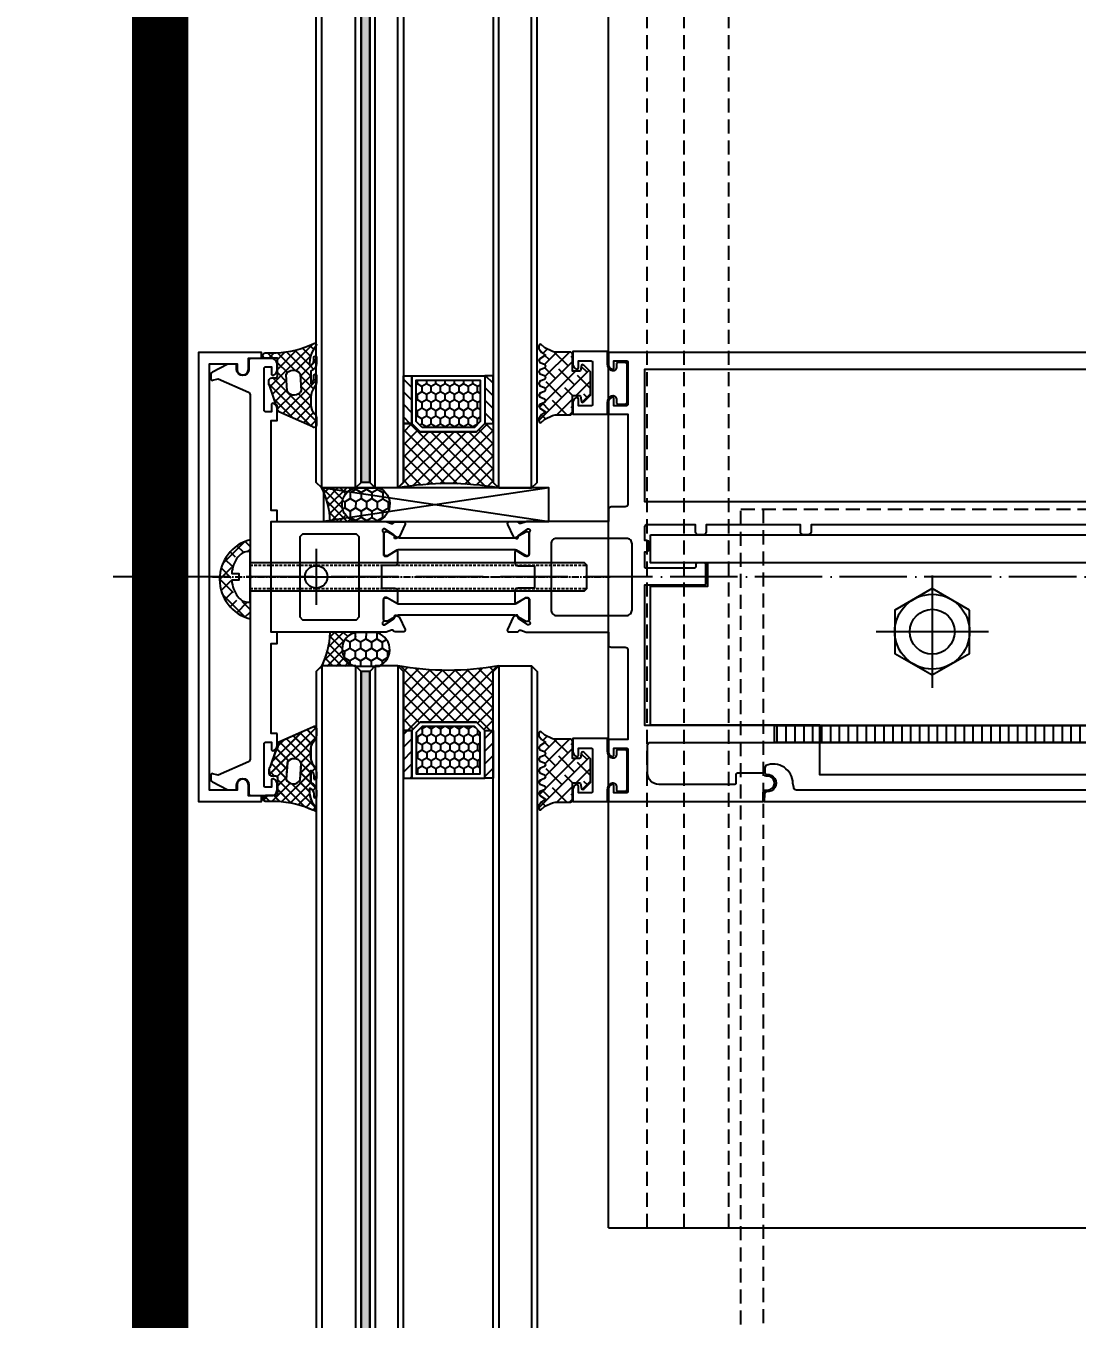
# Model space of a CAD drawing. Header units: millimetres. Extents: x 0 to 119933, y -45162 to 41221.
# Drawn here: x 11222.3 to 11409.6, y 1396.4 to 1626.9 of the extents above; entities that cross this region are included whole.
import ezdxf
from ezdxf import colors
from ezdxf.entities.mleader import LeaderData, LeaderLine
from ezdxf.math import Vec2, Vec3

# ---------------------------------------------------------------- set-up
doc = ezdxf.new("R2010")
doc.units = ezdxf.units.MM
for name, pattern in [('ACAD_ISO04W100', [30, 24, -3, 0, -3]), ('CENTER', [2, 1.25, -0.25, 0.25, -0.25]), ('CONTINOUS', [0]), ('DASHED', [0.75, 0.5, -0.25]), ('HIDDEN', [0.375, 0.25, -0.125])]:
    doc.linetypes.add(name, pattern=pattern)
doc.layers.get('DEFPOINTS').update_dxf_attribs({"color": 166})
for name, color, linetype in [('Alum', 4, 'Continuous'), ('F-Alum', 4, 'Continuous'), ('F-Bolt', 32, 'Continuous'), ('F-center', 6, 'ACAD_ISO04W100'), ('F-dim', 1, 'Continuous'), ('F-Glass', 5, 'Continuous'), ('F-Glazing', 8, 'Continuous'), ('F-hatch', 8, 'Continuous'), ('F-Misc', 8, 'Continuous'), ('F_MISC', 8, 'Continuous'), ('GASK', 8, 'Continuous'), ('gasket', 1, 'Continuous'), ('GLAZING', 8, 'Continuous'), ('Hatch', 8, 'Continuous'), ('PJ', 4, 'Continuous'), ('POCHET', 8, 'Continuous'), ('TC', 4, 'Continuous')]:
    doc.layers.add(name, color=color, linetype=linetype)
doc.styles.get("Standard").update_dxf_attribs({"font": 'arial.ttf'})
pattern_1 = [(315, (-29668.6428, -4938.3913), (0.78526217, 0.78526217), []), (45, (-29668.6428, -4938.3913), (-0.78526217, 0.78526217), [])]
pattern_2 = [(269.7972925, (-58569.2585, 4207.9366), (0.955846372, -1.669184755), [1.11052841, -2.22105682]), (29.7972925, (-58569.2585, 4207.9366), (0.967633215, 1.662379618), [1.11052841, -2.22105682]), (329.7972925, (-58569.2585, 4207.9366), (1.923479588, -0.006805137), [-2.22105682, 1.11052841])]
pattern_3 = [(45, (0, 4), (-1.12253, 1.12253), []), (135, (0, 4), (-1.12253, -1.12253), [])]
pattern_4 = [(45, (0, 4), (-1.12253, 1.12253), [])]
pattern_5 = [(45, (0, 4), (-1.12253, 1.12253), [])]
pattern_6 = [(90, (-75213.3878, 13891.4316), (-1.5875, 1e-15), [])]

# ---------------------------------------------------------------- blocks, each defined once
blk = doc.blocks.new('A$C5F9D03C6')
at = {"layer": 'F-hatch'}
h = blk.add_hatch(dxfattribs=at)
h.set_pattern_fill('ANSI37', color=256, scale=10)
h.set_pattern_definition([(45, (0, 0), (-0.88388, 0.88388), []), (135, (0, 0), (-0.88388, -0.88388), [])])
h.paths.add_polyline_path([(4.54, 4.32, 0.880205), (4.09, 4.71, -0.102842), (-2.58, 3.08), (-4.55, 3.08, 0.921239), (-4.46, 2.09), (-2.37, 2.09), (-2.37, -1.11, -0.414214), (-2.67, -1.41), (-3.38, -1.41, 0.399666), (-3.88, -1.89), (-3.89, -2.51, 0.21192), (-3.75, -2.89), (-2.63, -6.06, -0.198912), (-2.33, -6.77), (-2.33, -7.04, 0.257978), (-2.1, -7.46), (3.93, -10.11, 0.720286), (4.59, -9.82), (4.59, -8.72, 0.171573), (4.26, -7.78, -0.205701), (3.59, -6.25), (3.59, -4.86, -0.171573), (4.26, -2.98, 0.171573), (4.59, -2.03), (4.59, -1.01, 1), (4.09, -1.01), (4.09, -1.52, -0.267949), (3.59, -2.38), (3.59, -0.2, 0.317837), (4.59, 1.22), (4.59, 2.24, 1), (4.09, 2.24), (4.09, 1.73, -0.327538), (3.39, 0.78, -0.209783)])
h.paths.add_polyline_path([(1.67, -0.7), (1.88, -3.69, -0.600349), (-0.62, -3.79), (-0.83, -0.8, -0.600349)], flags=16)
at = {"layer": 'GLAZING'}
for points in [[(4.26, -7.78, -0.171573), (4.59, -8.72), (4.59, -9.82, -0.720286), (3.93, -10.11), (-2.1, -7.46, -0.257978), (-2.33, -7.04), (-2.33, -6.77, 0.198912), (-2.63, -6.06), (-3.75, -2.89, -0.21192), (-3.89, -2.51), (-3.88, -1.89, -0.399666), (-3.38, -1.41), (-2.67, -1.41, 0.414214), (-2.37, -1.11), (-2.37, 2.09), (-4.46, 2.09, -0.921239), (-4.55, 3.08), (-2.58, 3.08, 0.102842), (4.09, 4.71, -0.880205), (4.54, 4.32, 0.209783), (3.39, 0.78, 0.327538), (4.09, 1.73), (4.09, 2.24, -1), (4.59, 2.24), (4.59, 1.22, -0.317837), (3.59, -0.2), (3.59, -2.38, 0.267949), (4.09, -1.52), (4.09, -1.01, -1), (4.59, -1.01), (4.59, -2.03, -0.171573), (4.26, -2.98, 0.171573), (3.59, -4.86), (3.59, -6.25, 0.205701)], [(-0.62, -3.79), (-0.83, -0.8, -0.600349), (1.67, -0.7), (1.88, -3.69, -0.600349)]]:
    blk.add_lwpolyline(points, format="xyb", close=True, dxfattribs=at)
blk = doc.blocks.new('*U18')
at = {"layer": 'GASK'}
blk.add_lwpolyline([(0, -5.98), (0, 0), (-40.18, 0), (-40.18, -5.98)], close=True, dxfattribs=at)
for points in [[(0, -5.98), (-40.18, 0)], [(-40.18, -5.98), (0, 0)]]:
    blk.add_lwpolyline(points, dxfattribs=at)
blk = doc.blocks.new('*U396')
at = {"linetype": 'Continuous'}
blk.add_hatch(color=4, dxfattribs=at).paths.add_polyline_path([(0.22, 17.52), (917.46, 17.52), (917.46, 16), (0.22, 16)])
at = {"layer": 'TC'}
h = blk.add_hatch(dxfattribs=at)
h.set_pattern_fill('ANSI37', color=256, scale=0.5, style=0)
h.set_pattern_definition(pattern_3)
edge = h.paths.add_edge_path()
edge.add_line((9.22, 4), (9.22, -3))
edge.add_line((9.22, -3), (10.72, -4.5))
edge.add_line((10.72, -4.5), (10.72, -6))
edge.add_line((10.72, -6), (0.22, -6))
edge.add_line((0.22, -6), (-0.78, -7))
edge.add_arc((-52.52, 2), 52.52, 350.1322, 369.8678)
edge.add_line((-0.78, 11), (0.22, 10))
edge.add_line((0.22, 10), (10.72, 10))
edge.add_line((10.72, 10), (10.72, 8.5))
edge.add_line((10.72, 8.5), (9.22, 7))
edge.add_line((9.22, 7), (9.22, 4))
h = blk.add_hatch(dxfattribs=at)
h.set_pattern_fill('ANSI31', color=256, scale=0.5, style=0)
h.set_pattern_definition(pattern_4)
h.paths.add_polyline_path([(19.22, 8.5), (10.72, 8.5), (10.72, 10), (19.22, 10)])
h = blk.add_hatch(dxfattribs=at)
h.set_pattern_fill('ANSI31', color=256, scale=0.5, style=0)
h.set_pattern_definition(pattern_5)
h.paths.add_polyline_path([(19.22, 8.5), (10.72, 8.5), (10.72, 10), (19.22, 10)])
h = blk.add_hatch(dxfattribs=at)
h.set_pattern_fill('HONEY', color=256, scale=0.3, style=0)
h.set_pattern_definition([(0, (0, 4), (1.42875, 0.82489), [0.9525, -1.905]), (120, (0, 4), (-1.42875, 0.82489), [0.9525, -1.905]), (60, (0, 4), (2e-07, 1.649778), [-1.905, 0.9525])])
h.paths.add_polyline_path([(10.02, 6.67), (11.05, 7.7), (18.42, 7.7), (18.42, -3.7), (11.05, -3.7), (10.02, -2.67)])
h = blk.add_hatch(dxfattribs=at)
h.set_pattern_fill('ANSI31', color=256, scale=0.5, style=0)
h.paths.add_polyline_path([(19.22, -4.5), (10.72, -4.5), (10.72, -6), (19.22, -6)])
at = {"color": 4, "linetype": 'Continuous'}
blk.add_lwpolyline([(0.22, 17.52), (917.46, 17.52), (917.46, 16), (0.22, 16)], close=True, dxfattribs=at)
at = {"layer": 'F-Glass'}
for points in [[(917.46, 17.52), (0.22, 17.52), (-0.78, 18.52), (-0.78, 24.52), (0.22, 25.52), (917.46, 25.52)], [(917.46, 10), (0.22, 10), (-0.78, 11), (-0.78, 15), (0.22, 16), (917.46, 16)], [(917.46, -6), (0.22, -6), (-0.78, -7), (-0.78, -12.83), (0.22, -13.83), (917.46, -13.83)]]:
    blk.add_lwpolyline(points, dxfattribs=at)
at = {"layer": 'PJ'}
blk.add_lwpolyline([(9.22, 4), (9.22, -3), (10.72, -4.5), (10.72, -6), (0.22, -6), (-0.78, -7, 0.086326), (-0.78, 11), (0.22, 10), (10.72, 10), (10.72, 8.5), (9.22, 7)], format="xyb", close=True, dxfattribs=at)
for points in [[(19.22, 8.5), (10.72, 8.5), (10.72, 10), (19.22, 10)], [(19.22, 8.5), (10.72, 8.5), (10.72, 10), (19.22, 10)], [(19.22, -4.5), (10.72, -4.5), (10.72, -6), (19.22, -6)]]:
    blk.add_lwpolyline(points, close=True, dxfattribs=at)
at = {"layer": 'PJ', "ltscale": 3}
for points in [[(9.22, 7), (10.72, 8.5), (19.22, 8.5), (19.22, -4.5), (10.72, -4.5), (9.22, -3)], [(10.02, 6.67), (11.05, 7.7), (18.42, 7.7), (18.42, -3.7), (11.05, -3.7), (10.02, -2.67)]]:
    blk.add_lwpolyline(points, close=True, dxfattribs=at)
at = {"layer": 'TC', "color": 9, "linetype": 'Continuous'}
for p, q in [((-0.78, 24.52), (917.46, 24.52)), ((-0.78, 18.52), (917.46, 18.52)), ((-0.78, 15), (917.46, 15)), ((-0.78, 11), (917.46, 11)), ((-0.78, -7), (917.46, -7)), ((-0.78, -12.83), (917.46, -12.83))]:
    blk.add_line(p, q, dxfattribs=at)
blk = doc.blocks.new('*U23')
at = {"linetype": 'Continuous'}
blk.add_hatch(color=4, dxfattribs=at).paths.add_polyline_path([(0.22, 17.52), (669.91, 17.52), (669.91, 16), (0.22, 16)])
at = {"layer": 'TC'}
h = blk.add_hatch(dxfattribs=at)
h.set_pattern_fill('ANSI37', color=256, scale=0.5, style=0)
h.set_pattern_definition(pattern_3)
edge = h.paths.add_edge_path()
edge.add_line((9.22, 4), (9.22, -3))
edge.add_line((9.22, -3), (10.72, -4.5))
edge.add_line((10.72, -4.5), (10.72, -6))
edge.add_line((10.72, -6), (0.22, -6))
edge.add_line((0.22, -6), (-0.78, -7))
edge.add_arc((-52.52, 2), 52.52, 350.1322, 369.8678)
edge.add_line((-0.78, 11), (0.22, 10))
edge.add_line((0.22, 10), (10.72, 10))
edge.add_line((10.72, 10), (10.72, 8.5))
edge.add_line((10.72, 8.5), (9.22, 7))
edge.add_line((9.22, 7), (9.22, 4))
h = blk.add_hatch(dxfattribs=at)
h.set_pattern_fill('ANSI31', color=256, scale=0.5, style=0)
h.set_pattern_definition(pattern_4)
h.paths.add_polyline_path([(19.22, 8.5), (10.72, 8.5), (10.72, 10), (19.22, 10)])
h = blk.add_hatch(dxfattribs=at)
h.set_pattern_fill('ANSI31', color=256, scale=0.5, style=0)
h.set_pattern_definition(pattern_5)
h.paths.add_polyline_path([(19.22, 8.5), (10.72, 8.5), (10.72, 10), (19.22, 10)])
h = blk.add_hatch(dxfattribs=at)
h.set_pattern_fill('HONEY', color=256, scale=0.3, style=0)
h.set_pattern_definition([(0, (0, 4), (1.42875, 0.82489), [0.9525, -1.905]), (120, (0, 4), (-1.42875, 0.82489), [0.9525, -1.905]), (60, (0, 4), (2e-07, 1.649778), [-1.905, 0.9525])])
h.paths.add_polyline_path([(10.02, 6.67), (11.05, 7.7), (18.42, 7.7), (18.42, -3.7), (11.05, -3.7), (10.02, -2.67)])
h = blk.add_hatch(dxfattribs=at)
h.set_pattern_fill('ANSI31', color=256, scale=0.5, style=0)
h.paths.add_polyline_path([(19.22, -4.5), (10.72, -4.5), (10.72, -6), (19.22, -6)])
at = {"color": 4, "linetype": 'Continuous'}
blk.add_lwpolyline([(0.22, 17.52), (669.91, 17.52), (669.91, 16), (0.22, 16)], close=True, dxfattribs=at)
at = {"layer": 'F-Glass'}
for points in [[(669.91, 17.52), (0.22, 17.52), (-0.78, 18.52), (-0.78, 24.52), (0.22, 25.52), (669.91, 25.52)], [(669.91, 10), (0.22, 10), (-0.78, 11), (-0.78, 15), (0.22, 16), (669.91, 16)], [(669.91, -6), (0.22, -6), (-0.78, -7), (-0.78, -12.83), (0.22, -13.83), (669.91, -13.83)]]:
    blk.add_lwpolyline(points, dxfattribs=at)
at = {"layer": 'PJ'}
blk.add_lwpolyline([(9.22, 4), (9.22, -3), (10.72, -4.5), (10.72, -6), (0.22, -6), (-0.78, -7, 0.086326), (-0.78, 11), (0.22, 10), (10.72, 10), (10.72, 8.5), (9.22, 7)], format="xyb", close=True, dxfattribs=at)
for points in [[(19.22, 8.5), (10.72, 8.5), (10.72, 10), (19.22, 10)], [(19.22, 8.5), (10.72, 8.5), (10.72, 10), (19.22, 10)], [(19.22, -4.5), (10.72, -4.5), (10.72, -6), (19.22, -6)]]:
    blk.add_lwpolyline(points, close=True, dxfattribs=at)
at = {"layer": 'PJ', "ltscale": 3}
for points in [[(9.22, 7), (10.72, 8.5), (19.22, 8.5), (19.22, -4.5), (10.72, -4.5), (9.22, -3)], [(10.02, 6.67), (11.05, 7.7), (18.42, 7.7), (18.42, -3.7), (11.05, -3.7), (10.02, -2.67)]]:
    blk.add_lwpolyline(points, close=True, dxfattribs=at)
at = {"layer": 'TC', "color": 9, "linetype": 'Continuous'}
for p, q in [((-0.78, 24.52), (669.91, 24.52)), ((-0.78, 18.52), (669.91, 18.52)), ((-0.78, 15), (669.91, 15)), ((-0.78, 11), (669.91, 11)), ((-0.78, -7), (669.91, -7)), ((-0.78, -12.83), (669.91, -12.83))]:
    blk.add_line(p, q, dxfattribs=at)
blk = doc.blocks.new('A$C7C915CBD')
at = {"layer": 'POCHET', "ltscale": 10}
for p, q in [((0, 10), (0, -10)), ((10, 0, 0), (-10, 0, 0))]:
    blk.add_line(p, q, dxfattribs=at)
at = {"layer": 'POCHET', "ltscale": 10, "elevation": 0}
blk.add_lwpolyline([(6.67, 3.85), (0, 7.7), (-6.67, 3.85), (-6.67, -3.85), (0, -7.7), (6.67, -3.85)], close=True, dxfattribs=at)
at = {"layer": 'POCHET', "ltscale": 10}
for radius in [6.67, 4]:
    blk.add_circle((0, 0, 0), radius, dxfattribs=at)
blk = doc.blocks.new('qertqtwet')
at = {"layer": 'F-Glazing'}
h = blk.add_hatch(dxfattribs=at)
h.set_pattern_fill('ANSI37', color=256, angle=270, style=0)
h.set_pattern_definition([(315, (204.3892, -2914.7208), (1.122532, 1.122532), []), (45, (204.3892, -2914.7208), (-1.122532, 1.122532), [])])
h.paths.add_polyline_path([(-1.77, 4.44), (0, 4.44), (0, 6.64, 0.323429), (-5.41, 0), (-3.4, 0, -0.118516), (-2.43, 4.04, -0.281861)])
h.paths.add_polyline_path([(-3.4, 0), (-5.41, 0, 0.356058), (0, -7.49), (0, -4.44), (-1.77, -4.44, -0.281861), (-2.43, -4.04, -0.118516)])
at = {"color": 8, "linetype": 'CENTER'}
blk.add_line((-6.67, 0), (64.17, 0), dxfattribs=at)
blk.add_line((-6.67, 0), (64.17, 0), dxfattribs=at)
at = {"color": 8, "linetype": 'DASHED'}
for p, q in [((0, 2.08), (60, 2.08)), ((0, 2.08), (60, 2.08)), ((0, -2.08), (60, -2.08)), ((0, -2.08), (60, -2.08))]:
    blk.add_line(p, q, dxfattribs=at)
blk.add_arc((1.89, -0.43, 23464.07), 7.31, 104.9573, 255.0427)
at = {"layer": 'F-Bolt'}
blk.add_lwpolyline([(-2.18, -3.52, 0.209935), (-0.51, -4.5), (0, -4.5), (0, 4.5), (-0.51, 4.5, 0.209935), (-2.18, 3.52, 0.143384), (-3.27, 0.61), (-1.99, 0.61), (-1.99, -0.61), (-3.27, -0.61, 0.143384)], format="xyb", close=True, dxfattribs=at)
blk.add_lwpolyline([(-2.18, -3.52, 0.209935), (-0.51, -4.5), (0, -4.5), (0, 4.5), (-0.51, 4.5, 0.209935), (-2.18, 3.52, 0.143384), (-3.27, 0.61), (-1.99, 0.61), (-1.99, -0.61), (-3.27, -0.61, 0.143384)], format="xyb", close=True, dxfattribs=at)
blk.add_lwpolyline([(0, -2.5), (59.58, -2.5), (60, -2.08), (60, 2.08), (59.58, 2.5), (0, 2.5)], dxfattribs=at)
blk.add_lwpolyline([(0, -2.5), (59.58, -2.5), (60, -2.08), (60, 2.08), (59.58, 2.5), (0, 2.5)], dxfattribs=at)
blk = doc.blocks.new('A$C3FFC0167')
at = {"layer": 'F-dim'}
for p, q in [((0, 5), (0, -5)), ((-5, 0), (5, 0))]:
    blk.add_line(p, q, dxfattribs=at)
blk.add_circle((0, 0), 2, dxfattribs=at)
blk = doc.blocks.new('A$Ccb7f10ee')
at = {"layer": 'Hatch'}
h = blk.add_hatch(dxfattribs=at)
h.set_pattern_fill('ANSI31', color=256, angle=405, style=0)
h.set_pattern_definition(pattern_6)
h.paths.add_polyline_path([(81.64, -26.49), (184.62, -26.49), (184.62, -29.49), (81.64, -29.49)])
h = blk.add_hatch(dxfattribs=at)
h.set_pattern_fill('ANSI31', color=256, angle=405, style=0)
h.set_pattern_definition(pattern_6)
h.paths.add_polyline_path([(81.64, -26.49), (184.62, -26.49), (184.62, -29.49), (81.64, -29.49)])
at = {"layer": 'F-Alum'}
for points in [[(-19, -12.02), (-19, -12.02), (-19, 11.98), (-19, 11.98), (-19, 37.98), (-14.09, 37.98), (-14.09, 36.98, 1), (-12.09, 36.98), (-12.09, 38.98), (-9.78, 38.98), (-9.78, 39.98), (-21, 39.98), (-21, 9.98), (-21, 9.98), (-21, -10.02), (-21, -10.02), (-21, -40.02), (-9.78, -40.02), (-9.78, -39.02), (-12.09, -39.02), (-12.09, -37.02, 1), (-14.09, -37.02), (-14.09, -38.02), (-19, -38.02), (-19, -12.02)], [(261, -29.5, -0.414214), (261.5, -30), (261.5, -31.52), (261.5, -35, -0.414214), (261, -35.5), (260.82, -35.5, 1.018192), (260.72, -38, -0.311961), (261.5, -38.99), (261.5, -40), (264, -40), (264, -6.01), (264, -6.01), (264, 5.99), (264, 5.99), (264, 40), (52.04, 40), (52.04, 37.93, 0.28969), (52.61, 37.03, 0.55076), (53.04, 37.3), (53.04, 38.5), (55.29, 38.5, -0.414214), (55.54, 38.25), (55.54, 30.75, -0.414214), (55.29, 30.5), (53.04, 30.5), (53.04, 31.7, 0.55076), (52.61, 31.97, 0.289689), (52.04, 31.07), (52.04, 29), (55.54, 29), (55.54, 12.98, -0.414214), (55.04, 12.48), (52.54, 12.48, 0.414214), (52.04, 11.98), (52.04, 9.86), (37.56, 9.86, 0.086106), (37.39, 9.83), (36.45, 9.5, -0.359508), (36.1, 9.63, 0.263725), (35.84, 9.78), (34.34, 9.79, 0.087489), (34.23, 9.77, 0.414214), (34.05, 9.38, 0.02182), (34.06, 9.36), (35.06, 7.2, 0.176327), (35.2, 7.06), (35.66, 6.84, 0.198912), (35.82, 6.83, 0.065543), (35.86, 6.85, 0.267949), (35.95, 7.03), (35.94, 7.21, -0.267949), (36.02, 7.39), (37.69, 8.54, -0.520661), (38.09, 8.26, -0.213422), (37.99, 8.04, 0.213422), (37.89, 7.82), (37.89, 3.96, -0.414214), (37.59, 3.66), (37.37, 3.66, -0.137852), (37.22, 3.71), (35.7, 4.63, 0.137852), (35.59, 4.66, 0.414214), (35.39, 4.46), (35.39, 2.5, 0.414214), (35.89, 2), (38.89, 2), (38.89, -2), (35.89, -2, 0.414214), (35.39, -2.5), (35.39, -4.46, 0.414214), (35.59, -4.66, 0.137852), (35.7, -4.63), (37.22, -3.71, -0.137852), (37.37, -3.66), (37.59, -3.66, -0.414214), (37.89, -3.96), (37.89, -7.82, 0.213422), (37.99, -8.04, -0.213422), (38.09, -8.26, -0.520661), (37.69, -8.54), (36.02, -7.39, -0.267949), (35.94, -7.21), (35.95, -7.03, 0.267949), (35.86, -6.85, 0.065543), (35.82, -6.83, 0.198912), (35.66, -6.84), (35.2, -7.06, 0.176327), (35.06, -7.2), (34.06, -9.36, 0.02182), (34.05, -9.38, 0.414214), (34.23, -9.77, 0.087489), (34.34, -9.79), (35.84, -9.78, 0.263725), (36.1, -9.63, -0.359508), (36.45, -9.5), (37.39, -9.83, 0.086106), (37.56, -9.86), (52.04, -9.86), (52.04, -12.02, 0.414214), (52.54, -12.52), (55.04, -12.52, -0.414214), (55.54, -13.02), (55.54, -29), (52.04, -29), (52.04, -31.07, 0.289689), (52.61, -31.97, 0.55076), (53.04, -31.7), (53.04, -30.5), (55.29, -30.5, -0.414214), (55.54, -30.75), (55.54, -38.25, -0.414214), (55.29, -38.5), (53.04, -38.5), (53.04, -37.3, 0.55076), (52.61, -37.03, 0.28969), (52.04, -37.93), (52.04, -40), (79.64, -40), (79.64, -38.49, -0.414214), (80.14, -37.99), (80.31, -37.99, 1.058379), (80.31, -35.49), (80.14, -35.49, -0.414214), (79.64, -34.99), (75.06, -34.99, 0.414214), (74.76, -35.29), (74.76, -36.69, -0.414214), (74.46, -36.99), (61.04, -36.99, -0.414206), (59.04, -34.99), (59.04, -29.99, -0.41422), (59.54, -29.49), (261, -29.49)], [(-8.02, 0), (-8.02, 9.88), (12.4, 9.88), (13.42, 9.52, 0.359508), (13.78, 9.65, -0.263725), (14.03, 9.79), (15.53, 9.8, -0.087489), (15.64, 9.78, -0.414214), (15.82, 9.4, -0.02182), (15.81, 9.38), (14.82, 7.22, -0.176327), (14.67, 7.07), (14.21, 6.85, -0.198912), (14.05, 6.85, -0.065543), (14.01, 6.87, -0.267949), (13.92, 7.05), (13.94, 7.22, 0.267949), (13.85, 7.41), (12.18, 8.56, 0.520661), (11.78, 8.28, 0.213422), (11.88, 8.06, -0.213422), (11.98, 7.83), (11.98, 3.98, 0.414214), (12.28, 3.68), (12.5, 3.68, 0.137852), (12.66, 3.72), (14.17, 4.65, -0.137852), (14.28, 4.68, -0.414214), (14.48, 4.48), (14.48, 2.52, -0.414214), (13.98, 2.02), (11.63, 2.02), (11.63, -2.01), (13.98, -2.01, -0.414214), (14.48, -2.51), (14.48, -4.47, -0.414214), (14.28, -4.67, -0.137852), (14.17, -4.64), (12.66, -3.71, 0.137852), (12.5, -3.67), (12.28, -3.67, 0.414214), (11.98, -3.97), (11.98, -7.82, -0.213422), (11.88, -8.04, 0.213422), (11.78, -8.27, 0.520661), (12.18, -8.55), (13.85, -7.39, 0.267949), (13.94, -7.21), (13.92, -7.04, -0.267949), (14.01, -6.86, -0.065543), (14.05, -6.84, -0.198912), (14.21, -6.84), (14.67, -7.06, -0.176327), (14.82, -7.21), (15.81, -9.37, -0.02182), (15.82, -9.39, -0.414214), (15.64, -9.77, -0.087489), (15.53, -9.79), (14.03, -9.78, -0.263725), (13.78, -9.64, 0.359508), (13.42, -9.51), (12.48, -9.84, -0.086106), (12.32, -9.87), (-8.02, -9.87), (-8.02, 0)], [(120.07, 9.36), (166.41, 9.36), (166.41, 8.06, 0.414214), (166.91, 7.56), (167.91, 7.56, 0.414214), (168.41, 8.06), (168.41, 9.36), (250.01, 9.36), (250.01, 8.06, 0.414214), (250.51, 7.56), (251.51, 7.56, 0.414214), (252.01, 8.06), (252.01, 9.36), (260.51, 9.36, -0.414214), (261.01, 8.86), (261.01, 6.49), (260.71, 6.49, 0.414214), (260.21, 5.99), (260.21, 4.99, 0.414214), (260.71, 4.49), (261.01, 4.49), (261.01, 1.81, -0.414214), (260.76, 1.56), (252.21, 1.56, -0.414214), (251.91, 1.86), (251.91, 2.19, 0.414214), (251.61, 2.49), (250.41, 2.49, 0.414214), (250.11, 2.19), (250.11, -1.14, 0.414214), (250.41, -1.44), (261, -1.44), (261, -26.49), (58.53, -26.49), (58.53, -1.44), (69.12, -1.44, 0.414214), (69.42, -1.14), (69.42, 2.19, 0.414214), (69.12, 2.49), (67.92, 2.49, 0.414214), (67.62, 2.19), (67.62, 1.86, -0.414214), (67.32, 1.56), (58.77, 1.56, -0.414214), (58.52, 1.81), (58.52, 4.49), (58.82, 4.49, 0.414214), (59.32, 4.99), (59.32, 5.99, 0.414214), (58.82, 6.49), (58.52, 6.49), (58.52, 8.86, -0.414214), (59.02, 9.36), (67.52, 9.36), (67.52, 8.06, 0.414214), (68.02, 7.56), (69.02, 7.56, 0.414214), (69.52, 8.06), (69.52, 9.36), (86.21, 9.36), (86.21, 8.06, 0.414214), (86.71, 7.56), (87.71, 7.56, 0.414214), (88.21, 8.06), (88.21, 9.36), (120.07, 9.36)], [(85.61, -38), (85.57, -38, -0.414214), (85.07, -37.5), (84.94, -36.75, 0.520852), (80.13, -33.61, 0.159748), (79.94, -34.2), (79.94, -34.9, 0.414214), (80.24, -35.2), (80.27, -35.2, -1.068012), (80.3, -38.3, 0.326765), (79.84, -38.64), (79.83, -40), (261.2, -40), (261.2, -39, 0.31676), (260.61, -38.29, -0.388475), (259.21, -36.75), (259.21, -36.54, -0.248566), (260.07, -35.36, 0.49296), (260.23, -34.6), (259.23, -33.56, 0.75805), (257.37, -34.08), (257.37, -37.5, -0.414214), (256.87, -38), (240.84, -38), (85.61, -38)]]:
    blk.add_lwpolyline(points, format="xyb", dxfattribs=at)
at = {"layer": 'F-Alum', "linetype": 'CONTINOUS', "ltscale": 15555}
blk.add_lwpolyline([(-6.99, -27.92), (-8.02, -27.92), (-8.02, -11.89), (-6.99, -11.89), (-6.99, -9.87), (-8.02, -9.87), (-8.02, -0.31), (-8.02, -0.01), (-8.02, 0.3), (-8.02, 9.88), (-6.99, 9.88), (-6.99, 11.86), (-8.02, 11.86), (-8.02, 27.88), (-6.99, 27.88), (-6.99, 30, 0.28969), (-7.56, 30.9, 0.55076), (-7.99, 30.63), (-7.99, 29.43), (-9.05, 29.43, -0.414214), (-9.3, 29.68), (-9.3, 37.13, -0.414214), (-9, 37.43), (-7.99, 37.43), (-7.99, 36.23, 0.55076), (-7.56, 35.96, 0.28969), (-6.99, 36.87), (-6.99, 37.93, 0.414214), (-7.99, 38.93), (-11.69, 38.93, 0.414214), (-11.99, 38.63), (-11.99, 36.98, -1), (-14.19, 36.98), (-14.19, 37.88), (-15.74, 37.88, 0.142849), (-15.9, 37.84), (-18.51, 36.47, 0.284079), (-18.78, 36.02), (-18.78, 35.22, 0.557537), (-18.49, 35.04), (-17.49, 35.31), (-12.1, 32.91, -0.296379), (-11.8, 32.45), (-11.8, 0.29), (-11.5, -0.01), (-11.8, -0.31), (-11.8, -32.49, -0.296379), (-12.1, -32.94), (-17.49, -35.34), (-18.49, -35.08, 0.557537), (-18.78, -35.25), (-18.78, -36.06, 0.284079), (-18.51, -36.5), (-15.9, -37.87, 0.142849), (-15.74, -37.92), (-14.19, -37.92), (-14.19, -37.02, -1), (-11.99, -37.02), (-11.99, -38.67, 0.414214), (-11.69, -38.97), (-7.99, -38.97, 0.414214), (-6.99, -37.97), (-6.99, -36.9, 0.28969), (-7.56, -36, 0.55076), (-7.99, -36.27), (-7.99, -37.47), (-9, -37.47, -0.414214), (-9.3, -37.17), (-9.3, -29.72, -0.414214), (-9.05, -29.47), (-7.99, -29.47), (-7.99, -30.67, 0.55076), (-7.56, -30.94, 0.28969), (-6.99, -30.03), (-6.99, -27.92)], format="xyb", dxfattribs=at)
at = {"layer": 'F-Alum'}
for points in [[(261, 13.36), (58.54, 13.36), (58.54, 37), (261, 37)], [(7.17, 7.63), (-2.44, 7.63), (-2.94, 7.13), (-2.94, -7.12), (-2.44, -7.62), (7.17, -7.62), (7.67, -7.12), (7.67, 7.13)], [(59.54, 7.48), (259.99, 7.48), (259.99, 2.48), (59.54, 2.48)], [(81.64, -26.49), (260.23, -26.49), (260.23, -29.49), (81.64, -29.49)], [(81.64, -26.49), (260.23, -26.49), (260.23, -29.49), (81.64, -29.49)]]:
    blk.add_lwpolyline(points, close=True, dxfattribs=at)
at = {"layer": 'F-Alum', "ltscale": 250}
blk.add_lwpolyline([(56.27, 0), (56.27, 5.87, 0.414214), (55.27, 6.87), (42.85, 6.87, 0.414214), (41.85, 5.87), (41.85, 0), (41.85, -5.87, 0.414214), (42.85, -6.87), (55.27, -6.87, 0.414214), (56.27, -5.87)], format="xyb", close=True, dxfattribs=at)
at = {"layer": 'F-Alum'}
blk.add_lwpolyline([(249.74, 2.49), (249.74, -1.66), (259.99, -1.66), (259.99, -26.41), (255.35, -26.41), (255.35, -35.26), (89.75, -35.26), (89.75, -26.41), (59.54, -26.41), (59.54, -1.66), (69.78, -1.66), (69.78, 2.49)], dxfattribs=at)
at = {"layer": 'F-center', "ltscale": 0.5}
blk.add_line((271.33, 0), (-36.21, 0), dxfattribs=at)
at = {"layer": 'POCHET', "ltscale": 250}
for points in [[(38.02, 7.61, 0.414214), (37.62, 8.01), (37.42, 8.01, 0.131652), (37.32, 7.98), (35.64, 7.01, -0.131652), (35.24, 6.91), (14.8, 6.91, -0.131652), (14.4, 7.01), (12.73, 7.98, 0.131652), (12.63, 8.01), (12.42, 8.01, 0.414214), (12.02, 7.61), (12.02, 4.21, 0.414214), (12.42, 3.81), (12.63, 3.81, 0.131652), (12.73, 3.83), (14.4, 4.8, -0.131652), (14.8, 4.91), (35.24, 4.91, -0.131652), (35.64, 4.8), (37.32, 3.83, 0.131652), (37.42, 3.81), (37.62, 3.81, 0.414214), (38.02, 4.21)], [(37.98, -7.53, -0.414214), (37.58, -7.93), (37.37, -7.92, -0.131652), (37.27, -7.9), (35.6, -6.92, 0.131652), (35.2, -6.81), (14.76, -6.81, 0.131652), (14.36, -6.92), (12.68, -7.87, -0.131652), (12.58, -7.9), (12.38, -7.9, -0.414214), (11.98, -7.5), (12, -4.1, -0.414214), (12.4, -3.7), (12.61, -3.7, -0.131652), (12.71, -3.73), (14.38, -4.7, 0.131652), (14.77, -4.81), (35.22, -4.81, 0.131652), (35.62, -4.71), (37.29, -3.75, -0.131652), (37.39, -3.72), (37.6, -3.73, -0.414214), (38, -4.13)]]:
    blk.add_lwpolyline(points, format="xyb", close=True, dxfattribs=at)
for p in [(109.75, -9.77), (169.23, -9.77)]:
    blk.add_blockref('A$C7C915CBD', p)
at = {"layer": 'Alum'}
blk.add_blockref('A$C5F9D03C6', (-4.55, 36.86), dxfattribs=at)
at = {"layer": 'Alum', "xscale": -1, "rotation": 180}
blk.add_blockref('A$C5F9D03C6', (-4.55, -36.88), dxfattribs=at)
at = {"layer": 'F-Bolt'}
blk.add_blockref('qertqtwet', (-11.8, 0), dxfattribs=at)
at = {"layer": 'F_MISC'}
blk.add_blockref('A$C3FFC0167', (0, 0), dxfattribs=at)

msp = doc.modelspace()

# ---------------------------------------------------------------- hatches: boundary and pattern name
at = {"layer": 'F-hatch'}
h = msp.add_hatch(dxfattribs=at)
h.set_pattern_fill('ANSI38', color=256, scale=0.5)
h.set_pattern_definition([(45, (13329.3473, -343.1648), (-1.122532, 1.122532), []), (135, (13329.3473, -343.1648), (-3.36759605, 1.122532), [3.96875, -2.38125])])
h.paths.add_polyline_path([(11322.9, 1563.14), (11322.9, 1565.23), (11321.71, 1566.42), (11321.53, 1566.51), (11321.27, 1566.4), (11321.11, 1565.4), (11320.9, 1565.31), (11319.7, 1565.31), (11319.7, 1568.41), (11319.4, 1568.74), (11316.61, 1568.74), (11316.11, 1568.84), (11314.74, 1569.48), (11314.03, 1570.13), (11313.81, 1570.09), (11313.66, 1569.76), (11313.66, 1569.37), (11314.14, 1568.67), (11314.86, 1568.21), (11313.86, 1567.55), (11313.66, 1567.21), (11313.86, 1566.86), (11314.66, 1566.55), (11314.86, 1566.21), (11314.66, 1565.86), (11313.86, 1565.55), (11313.66, 1565.21), (11313.86, 1564.86), (11314.66, 1564.55), (11314.86, 1564.21), (11314.66, 1563.86), (11313.86, 1563.55), (11313.66, 1563.14), (11313.86, 1562.73), (11314.66, 1562.42), (11314.86, 1562.07), (11314.66, 1561.73), (11313.86, 1561.42), (11313.66, 1561.07), (11313.86, 1560.73), (11314.66, 1560.42), (11314.86, 1560.07), (11314.66, 1559.73), (11313.86, 1559.42), (11313.66, 1559.07), (11313.86, 1558.73), (11314.86, 1558.07), (11314.14, 1557.6), (11313.66, 1556.91), (11313.66, 1556.52), (11313.81, 1556.19), (11314.03, 1556.15), (11314.74, 1556.8), (11316.11, 1557.44), (11316.61, 1557.54), (11319.4, 1557.54), (11319.7, 1557.87), (11319.7, 1560.97), (11320.9, 1560.97), (11321.11, 1560.88), (11321.27, 1559.88), (11321.53, 1559.77), (11321.71, 1559.86), (11322.9, 1561.05)])
h = msp.add_hatch(dxfattribs=at)
h.set_pattern_fill('ANSI38', color=256, scale=0.5)
h.set_pattern_definition([(45, (13329.3473, -412.1635), (-1.122532, 1.122532), []), (135, (13329.3473, -412.1635), (-3.36759605, 1.122532), [3.96875, -2.38125])])
h.paths.add_polyline_path([(11322.9, 1494.14), (11322.9, 1496.23), (11321.71, 1497.42), (11321.53, 1497.51), (11321.27, 1497.4), (11321.11, 1496.4), (11320.9, 1496.31), (11319.7, 1496.31), (11319.7, 1499.41), (11319.4, 1499.74), (11316.61, 1499.74), (11316.11, 1499.84), (11314.74, 1500.48), (11314.03, 1501.13), (11313.81, 1501.09), (11313.66, 1500.76), (11313.66, 1500.37), (11314.14, 1499.68), (11314.86, 1499.21), (11313.86, 1498.55), (11313.66, 1498.21), (11313.86, 1497.86), (11314.66, 1497.55), (11314.86, 1497.21), (11314.66, 1496.86), (11313.86, 1496.55), (11313.66, 1496.21), (11313.86, 1495.86), (11314.66, 1495.55), (11314.86, 1495.21), (11314.66, 1494.86), (11313.86, 1494.55), (11313.66, 1494.14), (11313.86, 1493.73), (11314.66, 1493.42), (11314.86, 1493.07), (11314.66, 1492.73), (11313.86, 1492.42), (11313.66, 1492.07), (11313.86, 1491.73), (11314.66, 1491.42), (11314.86, 1491.07), (11314.66, 1490.73), (11313.86, 1490.42), (11313.66, 1490.07), (11313.86, 1489.73), (11314.86, 1489.07), (11314.14, 1488.6), (11313.66, 1487.91), (11313.66, 1487.52), (11313.81, 1487.19), (11314.03, 1487.15), (11314.74, 1487.8), (11316.11, 1488.44), (11316.61, 1488.54), (11319.4, 1488.54), (11319.7, 1488.87), (11319.7, 1491.97), (11320.9, 1491.97), (11321.11, 1491.88), (11321.27, 1490.88), (11321.53, 1490.77), (11321.71, 1490.86), (11322.9, 1492.05)])
at = {"layer": 'F-Misc'}
h = msp.add_hatch(dxfattribs=at)
h.set_pattern_fill('ANSI37', color=256, scale=0.349773, angle=630, style=0)
h.set_pattern_definition(pattern_1)
edge = h.paths.add_edge_path()
edge.add_line((11281.21, 1538.54), (11280.2, 1538.54))
edge.add_line((11280.2, 1538.54), (11279.69, 1538.54))
edge.add_line((11279.69, 1538.54), (11276.92, 1538.54))
edge.add_line((11276.92, 1538.54), (11276.53, 1538.54))
edge.add_arc((11261.32, 1537.85), 15.22, 2.584, 27.7422)
edge.add_line((11274.79, 1544.94), (11275.19, 1544.54))
edge.add_line((11275.19, 1544.54), (11280.99, 1544.54))
edge.add_arc((11281.67, 1541.56), 3.06, 102.7671, 261.2756)
h = msp.add_hatch(dxfattribs=at)
h.set_pattern_fill('HONEY', color=8, scale=0.349773, angle=269.7973, style=0)
h.set_pattern_definition(pattern_2)
edge = h.paths.add_edge_path()
edge.add_line((11280.99, 1544.54), (11285.23, 1544.54))
edge.add_arc((11283.96, 1541.65), 3.15, 279.2393, 426.2931, ccw=False)
edge.add_line((11284.47, 1538.54), (11281.21, 1538.54))
edge.add_arc((11281.67, 1541.56), 3.06, 102.7675, 261.2756, ccw=False)
h = msp.add_hatch(dxfattribs=at)
h.set_pattern_fill('ANSI37', color=256, scale=0.349773, angle=630, style=0)
h.set_pattern_definition(pattern_1)
edge = h.paths.add_edge_path()
edge.add_line((11281.21, 1518.79), (11280.2, 1518.79))
edge.add_line((11280.2, 1518.79), (11279.69, 1518.79))
edge.add_line((11279.69, 1518.79), (11276.92, 1518.79))
edge.add_line((11276.92, 1518.79), (11276.53, 1518.79))
edge.add_arc((11261.32, 1519.48), 15.22, 332.2578, 357.416, ccw=False)
edge.add_line((11274.79, 1512.39), (11275.19, 1512.79))
edge.add_line((11275.19, 1512.79), (11280.99, 1512.79))
edge.add_arc((11281.67, 1515.77), 3.06, 98.7244, 257.2329, ccw=False)
h = msp.add_hatch(dxfattribs=at)
h.set_pattern_fill('HONEY', color=8, scale=0.349773, angle=269.7973, style=0)
h.set_pattern_definition(pattern_2)
edge = h.paths.add_edge_path()
edge.add_line((11280.99, 1512.79), (11285.23, 1512.79))
edge.add_arc((11283.96, 1515.68), 3.15, -66.2931, 80.7607)
edge.add_line((11284.47, 1518.79), (11281.21, 1518.79))
edge.add_arc((11281.67, 1515.77), 3.06, 98.7244, 257.2325)

# ---------------------------------------------------------------- linework, layer by layer
at = {"layer": 'DEFPOINTS', "color": 2, "linetype": 'CENTER', "ltscale": 100, "const_width": 10}
msp.add_lwpolyline([(11346.21, 1933.56), (12131.78, 1933.56, -0.414214), (12231.78, 1833.56), (12231.78, 937.38, -0.414214), (12131.78, 837.38), (11346.21, 837.38, -0.414214), (11246.21, 937.38), (11246.21, 1833.56, -0.414214)], format="xyb", close=True, dxfattribs=at)
at = {"layer": 'F-Alum'}
for p, q in [((11326.06, 2761.58, 3.47), (11326.05, 1412.68, 1.49)), ((11326.06, 1412.68, 1.49), (11538.02, 1412.68, 0.03))]:
    msp.add_line(p, q, dxfattribs=at)
at = {"layer": 'F-Alum', "color": 8, "linetype": 'HIDDEN', "ltscale": 10}
for p, q in [((11332.95, 1412.68, 46924.44), (11332.95, 2761.58, 46925.31)), ((11339.56, 1412.68, 46925.92), (11339.56, 2761.58, 46926.8)), ((11347.55, 1412.68, 46925.92), (11347.55, 2761.58, 46926.8)), ((11353.64, 1540.72, 0.03), (11353.64, 1185.46, -1.46))]:
    msp.add_line(p, q, dxfattribs=at)
at = {"layer": 'F-Alum', "elevation": 1.52}
for points in [[(11325.89, 1568.86), (11319.75, 1568.86), (11319.75, 1566.6, 0.289689), (11320.32, 1565.69, 0.55076), (11320.75, 1565.96), (11320.75, 1567.16), (11323, 1567.16, -0.414214), (11323.25, 1566.91), (11323.25, 1559.41, -0.414214), (11323, 1559.16), (11320.75, 1559.16), (11320.75, 1560.36, 0.55076), (11320.32, 1560.63, 0.28969), (11319.75, 1559.73), (11319.75, 1557.66), (11325.89, 1557.66), (11325.89, 1559.73, -0.28969), (11326.63, 1560.91, -0.55076), (11327.49, 1560.36), (11327.49, 1559.76, 0.414214), (11327.79, 1559.46), (11329.09, 1559.46, 0.414214), (11329.39, 1559.76), (11329.39, 1566.56, 0.414214), (11329.09, 1566.86), (11327.79, 1566.86, 0.414214), (11327.49, 1566.56), (11327.49, 1565.96, -0.55076), (11326.63, 1565.42, -0.289689), (11325.89, 1566.6)], [(11325.89, 1499.87), (11319.75, 1499.87), (11319.75, 1497.6, 0.289689), (11320.32, 1496.69, 0.55076), (11320.75, 1496.97), (11320.75, 1498.17), (11323, 1498.17, -0.414214), (11323.25, 1497.92), (11323.25, 1490.42, -0.414214), (11323, 1490.17), (11320.75, 1490.17), (11320.75, 1491.37, 0.55076), (11320.32, 1491.64, 0.28969), (11319.75, 1490.73), (11319.75, 1488.67), (11325.89, 1488.67), (11325.89, 1490.73, -0.28969), (11326.63, 1491.91, -0.55076), (11327.49, 1491.37), (11327.49, 1490.77, 0.414214), (11327.79, 1490.47), (11329.09, 1490.47, 0.414214), (11329.39, 1490.77), (11329.39, 1497.57, 0.414214), (11329.09, 1497.87), (11327.79, 1497.87, 0.414214), (11327.49, 1497.57), (11327.49, 1496.97, -0.55076), (11326.63, 1496.42, -0.289689), (11325.89, 1497.6)]]:
    msp.add_lwpolyline(points, format="xyb", close=True, dxfattribs=at)
at = {"layer": 'F-Alum', "color": 8, "linetype": 'HIDDEN', "ltscale": 10, "elevation": 0.03}
msp.add_lwpolyline([(11532.21, 1185.46), (11349.64, 1185.46), (11349.64, 1540.72), (11532.21, 1540.72)], close=True, dxfattribs=at)
at = {"layer": 'F-center', "ltscale": 0.5}
msp.add_line((11545.35, 1528.67, 0.03), (11237.9, 1528.67, 0.03), dxfattribs=at)
at = {"layer": 'F-Misc', "elevation": 1.52}
for points in [[(11280.99, 1544.54), (11285.23, 1544.54, -0.747101), (11284.47, 1538.54), (11281.21, 1538.54, -0.828067)], [(11280.99, 1512.79), (11285.23, 1512.79, 0.747101), (11284.47, 1518.79), (11281.21, 1518.79, 0.828067)]]:
    msp.add_lwpolyline(points, format="xyb", close=True, dxfattribs=at)
at = {"layer": 'F-Misc'}
for centre, start, end in [((11261.32, 1537.85), 2.584, 27.7422), ((11261.32, 1519.48), 332.2578, 357.416)]:
    msp.add_arc(centre, 15.22, start, end, dxfattribs=at)
at = {"layer": 'gasket', "elevation": 1.52}
for points in [[(11322.9, 1563.14), (11322.9, 1565.23), (11321.71, 1566.42), (11321.53, 1566.51), (11321.27, 1566.4), (11321.11, 1565.4), (11320.9, 1565.31), (11319.7, 1565.31), (11319.7, 1568.41), (11319.4, 1568.74), (11316.61, 1568.74), (11316.11, 1568.84), (11314.74, 1569.48), (11314.03, 1570.13), (11313.81, 1570.09), (11313.66, 1569.76), (11313.66, 1569.37), (11314.14, 1568.67), (11314.86, 1568.21), (11313.86, 1567.55), (11313.66, 1567.21), (11313.86, 1566.86), (11314.66, 1566.55), (11314.86, 1566.21), (11314.66, 1565.86), (11313.86, 1565.55), (11313.66, 1565.21), (11313.86, 1564.86), (11314.66, 1564.55), (11314.86, 1564.21), (11314.66, 1563.86), (11313.86, 1563.55), (11313.66, 1563.14), (11313.66, 1563.14), (11313.66, 1563.14), (11313.86, 1562.73), (11314.66, 1562.42), (11314.86, 1562.07), (11314.66, 1561.73), (11313.86, 1561.42), (11313.66, 1561.07), (11313.86, 1560.73), (11314.66, 1560.42), (11314.86, 1560.07), (11314.66, 1559.73), (11313.86, 1559.42), (11313.66, 1559.07), (11313.86, 1558.73), (11314.86, 1558.07), (11314.14, 1557.6), (11313.66, 1556.91), (11313.66, 1556.52), (11313.81, 1556.19), (11314.03, 1556.15), (11314.74, 1556.8), (11316.11, 1557.44), (11316.61, 1557.54), (11319.4, 1557.54), (11319.7, 1557.87), (11319.7, 1560.97), (11320.9, 1560.97), (11321.11, 1560.88), (11321.27, 1559.88), (11321.53, 1559.77), (11321.71, 1559.86), (11322.9, 1561.05)], [(11322.9, 1494.14), (11322.9, 1496.23), (11321.71, 1497.42), (11321.53, 1497.51), (11321.27, 1497.4), (11321.11, 1496.4), (11320.9, 1496.31), (11319.7, 1496.31), (11319.7, 1499.41), (11319.4, 1499.74), (11316.61, 1499.74), (11316.11, 1499.84), (11314.74, 1500.48), (11314.03, 1501.13), (11313.81, 1501.09), (11313.66, 1500.76), (11313.66, 1500.37), (11314.14, 1499.68), (11314.86, 1499.21), (11313.86, 1498.55), (11313.66, 1498.21), (11313.86, 1497.86), (11314.66, 1497.55), (11314.86, 1497.21), (11314.66, 1496.86), (11313.86, 1496.55), (11313.66, 1496.21), (11313.86, 1495.86), (11314.66, 1495.55), (11314.86, 1495.21), (11314.66, 1494.86), (11313.86, 1494.55), (11313.66, 1494.14), (11313.66, 1494.14), (11313.66, 1494.14), (11313.86, 1493.73), (11314.66, 1493.42), (11314.86, 1493.07), (11314.66, 1492.73), (11313.86, 1492.42), (11313.66, 1492.07), (11313.86, 1491.73), (11314.66, 1491.42), (11314.86, 1491.07), (11314.66, 1490.73), (11313.86, 1490.42), (11313.66, 1490.07), (11313.86, 1489.73), (11314.86, 1489.07), (11314.14, 1488.6), (11313.66, 1487.91), (11313.66, 1487.52), (11313.81, 1487.19), (11314.03, 1487.15), (11314.74, 1487.8), (11316.11, 1488.44), (11316.61, 1488.54), (11319.4, 1488.54), (11319.7, 1488.87), (11319.7, 1491.97), (11320.9, 1491.97), (11321.11, 1491.88), (11321.27, 1490.88), (11321.53, 1490.77), (11321.71, 1490.86), (11322.9, 1492.05)]]:
    msp.add_lwpolyline(points, close=True, dxfattribs=at)

# ---------------------------------------------------------------- block references
at = {"rotation": 90.00000000000001}
msp.add_blockref('*U23', (11299.54, 1545.3, -1.49), dxfattribs=at)
at = {"xscale": -1, "rotation": 90}
msp.add_blockref('*U396', (11299.54, 1512.02), dxfattribs=at)
at = {"layer": 'Alum', "xscale": -1, "rotation": 180}
msp.add_blockref('A$C5F9D03C6', (11269.5, 1491.79), dxfattribs=at)
at = {"layer": 'F-Alum'}
msp.add_blockref('A$Ccb7f10ee', (11274.02, 1528.67), dxfattribs=at)
at = {"layer": 'F-Misc', "rotation": 180}
msp.add_blockref('*U18', (11275.3, 1538.54, 1.49), dxfattribs=at)

# ---------------------------------------------------------------- leaders
ml = msp.add_multileader_mtext('Standard')
ml.set_content('{\\fSimSun|b0|i0|c134|p2;②}', color=256)
ml.set_leader_properties()
ml.build(insert=Vec2(0, 0))
ml.multileader.update_dxf_attribs({"arrow_head_size": 80, "scale": 20})
ctx = ml.context
ctx.base_point, ctx.scale, ctx.char_height, ctx.arrow_head_size, ctx.landing_gap_size, ctx.plane_origin = Vec3(10789.22, 1639.57, 2.79), 20, 80, 80, 40, Vec3(11824.02, 1639.57, 2.79)
ctx.text_align_type = 2
notes = []
notes.append((ctx, [(0, (1, 1, 0), (11136.03, 1639.57, 2.79), (-1, 0), 160, [(1, [(11624.02, 1639.57, 2.79), (11731.4, 1878.67, 2.79)], 0, [])])]))
ctx.mtext.insert, ctx.mtext.rotation, ctx.mtext.alignment, ctx.mtext.flow_direction = Vec3(10936.03, 1686.05, 2.79), -6.116046, 3, 5
for ctx, leaders in notes:
    for number, flags, end, landing, length, lines in leaders:
        leader = LeaderData()
        leader.index, (leader.has_last_leader_line, leader.has_dogleg_vector, leader.attachment_direction) = number, flags
        leader.last_leader_point, leader.dogleg_vector, leader.dogleg_length = Vec3(end), Vec3(landing), length
        for number, points, colour, breaks in lines:
            line = LeaderLine()
            line.index, line.vertices, line.color, line.breaks = number, Vec3.list(points), colors.encode_raw_color(colour), breaks
            leader.lines.append(line)
        ctx.leaders.append(leader)

doc.saveas('drawing.dxf')
